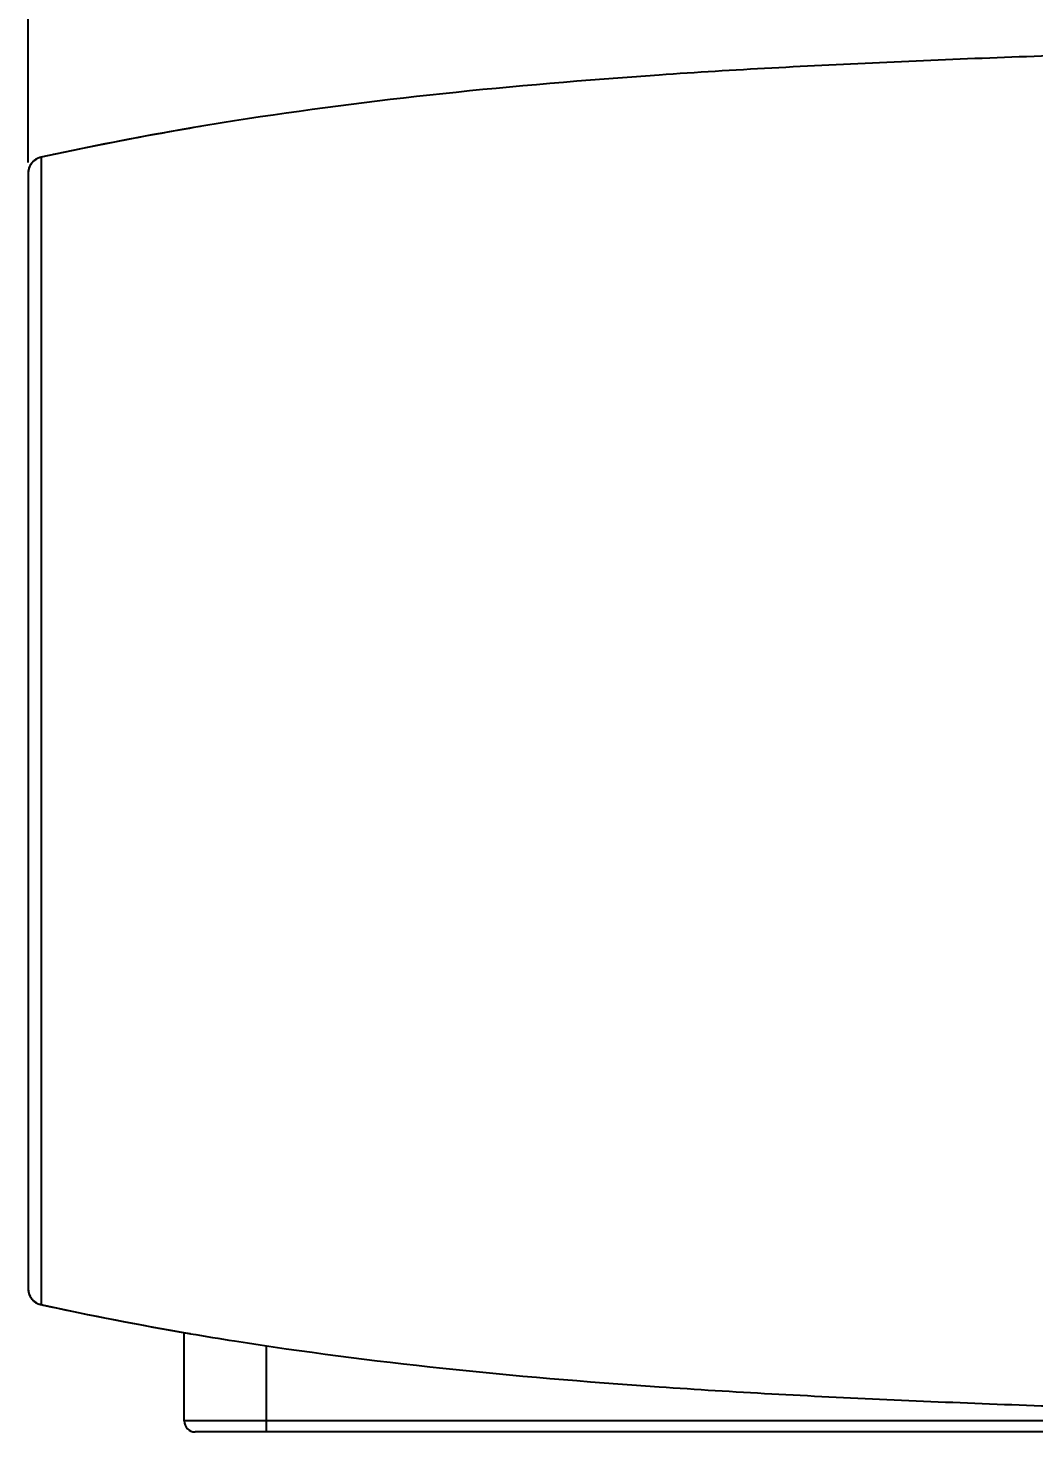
# Model space of a CAD drawing. Header units: millimetres. Extents: x 2067 to 4417, y -1557 to -908.
# Drawn here: x 2309.01 to 2327.37, y -1410.59 to -1384.95 of the extents above; entities that cross this region are included whole.
import ezdxf

# ---------------------------------------------------------------- set-up
doc = ezdxf.new("R2010")
doc.units = ezdxf.units.MM
doc.layers.add('06___PRT_ALL_SURFS', color=7, linetype='Continuous')
doc.styles.add('HANA', font='arial.ttf')
doc.dimstyles.new('HANA$0', dxfattribs={"dimtxt": 2.5, "dimasz": 2.5, "dimexe": 0.5, "dimexo": 0.2, "dimgap": 0.5, "dimtad": 1, "dimzin": 1, "dimdsep": 46, "dimtxsty": 'HANA', "dimcen": 0, "dimclrd": 3, "dimclre": 3, "dimclrt": 4, "dimadec": 0, "dimazin": 0, "dimtfac": 1, "dimtmove": 0, "dimatfit": 3, "dimfxl": 0, "dimtzin": 0, "dimarcsym": 0})

# ---------------------------------------------------------------- blocks, each defined once
blk = doc.blocks.new('*D42')
at = {"color": 4, "lineweight": -2}
for p, q in [((2309.008, -1387.405), (2309.008, -1374.571)), ((2339.008, -1390.997), (2339.008, -1374.571))]:
    blk.add_line(p, q, dxfattribs=at)
at = {"color": 3, "lineweight": -2}
blk.add_line((2311.508, -1375.071), (2336.508, -1375.071), dxfattribs=at)
at = {"color": 3}
for points in [[(2311.508, -1374.654), (2311.508, -1375.488), (2309.008, -1375.071)], [(2336.508, -1375.488), (2336.508, -1374.654), (2339.008, -1375.071)]]:
    blk.add_solid(points, dxfattribs=at)
at = {"layer": 'Defpoints', "color": 0}
for p in [(2339.008, -1375.071), (2309.008, -1387.605), (2339.008, -1391.197)]:
    blk.add_point(p, dxfattribs=at)
at = {"color": 3, "insert": (2324.008, -1373.294), "char_height": 2.5, "attachment_point": 5, "style": 'HANA'}
blk.add_mtext('30.00%%p0.50', dxfattribs=at)

msp = doc.modelspace()

# ---------------------------------------------------------------- linework, layer by layer
at = {"color": 7, "linetype": 'Continuous'}
for p, q in [((2309.244, -1387.312), (2309.244, -1387.312)), ((2309.244, -1387.312), (2309.244, -1408.263)), ((2309.008, -1387.605), (2309.008, -1407.969)), ((2309.244, -1389.885), (2309.244, -1394.248)), ((2309.244, -1402.127), (2309.244, -1406.037)), ((2309.244, -1406.037), (2309.244, -1407.517)), ((2309.016, -1408.04), (2309.02, -1408.053)), ((2309.244, -1407.979), (2309.244, -1408.054)), ((2309.034, -1408.093), (2309.041, -1408.106)), ((2309.047, -1408.118), (2309.055, -1408.13)), ((2309.234, -1408.26), (2309.244, -1408.263)), ((2311.858, -1410.387), (2311.858, -1408.773)), ((2313.358, -1410.587), (2313.358, -1409.014)), ((2331.358, -1410.387), (2311.858, -1410.387)), ((2331.158, -1410.587), (2312.058, -1410.587))]:
    msp.add_line(p, q, dxfattribs=at)
for points in [[(2309.244, -1387.312), (2309.234, -1387.314), (2309.22, -1387.318), (2309.207, -1387.322), (2309.194, -1387.327), (2309.181, -1387.333), (2309.168, -1387.339), (2309.156, -1387.346), (2309.144, -1387.354), (2309.132, -1387.362), (2309.121, -1387.37), (2309.11, -1387.379), (2309.099, -1387.389), (2309.089, -1387.399), (2309.08, -1387.41), (2309.071, -1387.421), (2309.063, -1387.432), (2309.055, -1387.444), (2309.047, -1387.456), (2309.041, -1387.468), (2309.034, -1387.481), (2309.029, -1387.494), (2309.024, -1387.507), (2309.02, -1387.521), (2309.016, -1387.535), (2309.013, -1387.548), (2309.011, -1387.562), (2309.009, -1387.576), (2309.008, -1387.591), (2309.008, -1387.605)], [(2309.244, -1387.312), (2309.244, -1387.893), (2309.244, -1389.885)], [(2309.244, -1407.517), (2309.244, -1407.939), (2309.244, -1407.979)], [(2309.008, -1407.969), (2309.008, -1407.984), (2309.009, -1407.998), (2309.011, -1408.012), (2309.013, -1408.026), (2309.016, -1408.04), (2309.02, -1408.053), (2309.024, -1408.067), (2309.029, -1408.08), (2309.034, -1408.093)], [(2309.008, -1407.984), (2309.009, -1407.998), (2309.011, -1408.012), (2309.013, -1408.026)], [(2309.244, -1408.054), (2309.244, -1408.147), (2309.244, -1408.173)], [(2309.041, -1408.106), (2309.047, -1408.118), (2309.055, -1408.13), (2309.063, -1408.142), (2309.071, -1408.154), (2309.08, -1408.165), (2309.089, -1408.175), (2309.099, -1408.185), (2309.11, -1408.195), (2309.121, -1408.204), (2309.132, -1408.212), (2309.144, -1408.221), (2309.156, -1408.228), (2309.168, -1408.235), (2309.181, -1408.241), (2309.194, -1408.247), (2309.207, -1408.252), (2309.22, -1408.256)], [(2309.063, -1408.142), (2309.071, -1408.154), (2309.08, -1408.165), (2309.089, -1408.175), (2309.099, -1408.185), (2309.11, -1408.195), (2309.121, -1408.204), (2309.132, -1408.212), (2309.144, -1408.221), (2309.156, -1408.228), (2309.168, -1408.235), (2309.181, -1408.241), (2309.194, -1408.247), (2309.207, -1408.252), (2309.22, -1408.256), (2309.234, -1408.26)], [(2309.244, -1408.262), (2309.244, -1408.262), (2309.244, -1408.262), (2309.244, -1408.263)]]:
    msp.add_lwpolyline(points, dxfattribs=at)
for centre, radius, start, end in [((2321.774, -1444.486), 58.531, 100.02713, 102.36198), ((2309.308, -1387.605), 0.3, 102.3854, 180), ((2309.308, -1407.969), 0.3, 179.9992, 257.6145), ((2321.885, -1350.544), 59.086, 257.6459, 260.34168), ((2312.058, -1410.387), 0.2, 180, 270)]:
    msp.add_arc(centre, radius, start, end, dxfattribs=at)
for points, knots in [([(2331.812, -1385.328), (2330.891, -1385.355), (2328.506, -1385.427), (2324.652, -1385.568), (2320.492, -1385.793), (2316.554, -1386.126), (2313.629, -1386.503), (2311.98, -1386.778), (2311.583, -1386.849)], [0, 0, 0, 0, 0.132644, 0.333563, 0.534481, 0.7354, 0.936318, 1, 1, 1, 1]), ([(2311.972, -1408.793), (2312.239, -1408.839), (2313.76, -1409.088), (2316.554, -1409.449), (2320.492, -1409.781), (2324.652, -1410.006), (2328.99, -1410.165), (2331.852, -1410.248), (2333.191, -1410.287)], [0, 0, 0, 0, 0.040958, 0.23296, 0.424962, 0.616964, 0.808967, 1, 1, 1, 1])]:
    msp.add_open_spline(points, degree=3, knots=knots, dxfattribs=at)
at = {"layer": '06___PRT_ALL_SURFS', "color": 7, "linetype": 'Continuous'}
for p, q in [((2312.03, -1386.771), (2311.823, -1386.807)), ((2311.269, -1386.905), (2310.15, -1387.12)), ((2311.564, -1386.852), (2311.269, -1386.905)), ((2311.823, -1386.807), (2311.556, -1386.853)), ((2309.509, -1387.254), (2309.244, -1387.312)), ((2309.469, -1387.263), (2309.468, -1387.263)), ((2309.479, -1387.26), (2309.478, -1387.261)), ((2309.488, -1387.258), (2309.486, -1387.259)), ((2309.944, -1387.163), (2309.506, -1387.255)), ((2309.914, -1387.169), (2309.912, -1387.169)), ((2310.15, -1387.12), (2309.943, -1387.163)), ((2310.12, -1387.127), (2310.119, -1387.127)), ((2309.244, -1408.263), (2309.286, -1408.272)), ((2309.286, -1408.272), (2309.42, -1408.301)), ((2309.42, -1408.301), (2309.552, -1408.329)), ((2309.552, -1408.329), (2309.681, -1408.357)), ((2309.681, -1408.357), (2309.808, -1408.383)), ((2309.808, -1408.383), (2309.95, -1408.413)), ((2309.95, -1408.413), (2310.088, -1408.441)), ((2310.088, -1408.441), (2310.223, -1408.469)), ((2310.223, -1408.469), (2310.371, -1408.498)), ((2310.371, -1408.498), (2310.53, -1408.529)), ((2310.53, -1408.529), (2310.684, -1408.559)), ((2310.684, -1408.559), (2310.846, -1408.59)), ((2310.846, -1408.59), (2311.015, -1408.622)), ((2311.015, -1408.622), (2311.202, -1408.657)), ((2311.202, -1408.657), (2311.402, -1408.693)), ((2311.402, -1408.693), (2311.611, -1408.731)), ((2311.611, -1408.731), (2311.843, -1408.771)), ((2311.843, -1408.771), (2311.972, -1408.793))]:
    msp.add_line(p, q, dxfattribs=at)
msp.add_lwpolyline([(2312.155, -1386.75), (2312.155, -1386.75), (2312.154, -1386.75), (2312.153, -1386.75), (2312.151, -1386.751), (2312.03, -1386.771)], dxfattribs=at)

# ---------------------------------------------------------------- dimensions: what is measured, and where the dimension line sits
at = {"color": 3}
dim = msp.add_linear_dim(base=(2339.008, -1375.071), p1=(2309.008, -1387.605), p2=(2339.008, -1391.197), dimstyle='HANA$0', override={"dimclrd": 3, "dimclre": 4, "dimclrt": 3, "dimtol": 1, "dimtp": 0.5, "dimtm": 0.5, "dimtfillclr": 3}, dxfattribs=at)
dim.commit()
dim.dimension.update_dxf_attribs({"geometry": '*D42', "text_midpoint": (2324.008, -1373.294)})

doc.saveas('drawing.dxf')
